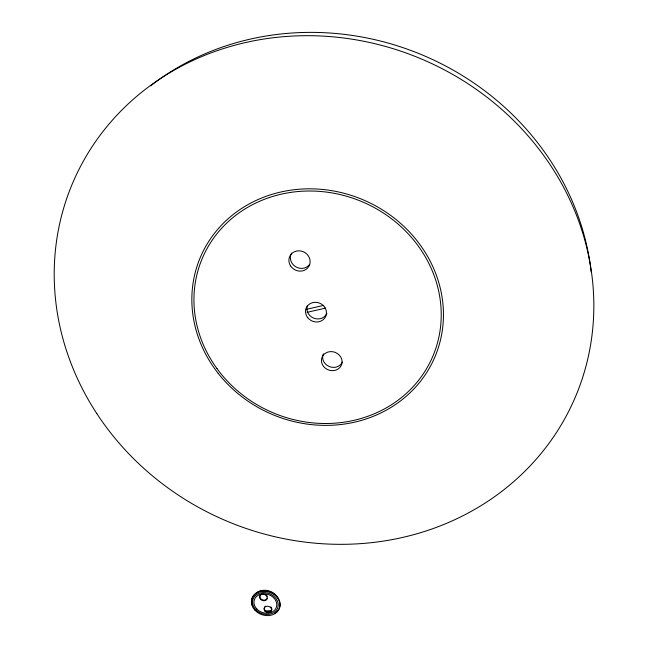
<?xml version="1.0" encoding="UTF-8"?>
<svg xmlns="http://www.w3.org/2000/svg" width="648" height="648" viewBox="0 0 648 648"><rect width="100%" height="100%" fill="white"/><g stroke="black" fill="none" stroke-linecap="round" stroke-linejoin="round"><path stroke-width="0.97" d="M306.164 309.404L323.749 305.378M307.111 312.32L325.669 308.092M150.628 85.844A268.993 247.56 23.3 0 1 422.966 55.258A268.993 247.56 23.3 0 1 591.154 271.966M342.395 362.119A10.384 9.364 19.8 0 1 329.006 366.436A10.384 9.364 19.8 0 1 323.384 353.784M309.671 264.425A10.716 9.939 27.9 0 1 295.529 266.66A10.716 9.939 27.9 0 1 291.527 253.085M326.892 313.438A10.546 9.647 23.1 0 1 313.859 318.2A10.546 9.647 23.1 0 1 307.241 305.888M271.156 611.68A13.049 10.643 19.2 0 1 267.802 612.093M256.122 593.333A13.049 10.643 19.2 0 1 277.935 598.201M271.553 610.238A11.599 9.461 19.2 0 1 265.421 610.708M270.726 606.86A3.872 3.143 19 0 1 270.67 611.461A3.872 3.143 19 0 1 265.218 610.667A3.872 3.143 19 0 1 265.631 606.123M252.323 605.167A14.54 11.842 19.2 0 1 259.767 591.284A14.54 11.842 19.2 0 1 277.927 597.699A14.54 11.842 19.2 0 1 274.938 613.146M267.324 598.169A3.888 3.167 19.3 0 1 261.282 599.206A3.888 3.167 19.3 0 1 261.816 593.892M265.712 594.435A3.888 3.167 19.3 0 1 266.028 594.67M266.992 595.747A3.888 3.167 19.3 0 1 267.268 596.322M96.844 413.643A273.173 250.703 23.2 0 0 563.663 420.674A273.173 250.703 23.2 0 0 311.558 35.713A273.173 250.703 23.2 0 0 96.844 413.643M323.555 366.428A10.449 9.404 19.8 0 0 341.302 365.359A10.449 9.404 19.8 0 0 330.399 351.621A10.449 9.404 19.8 0 0 323.555 366.428M290.523 265.842A10.789 9.987 27.8 0 0 308.902 266.279A10.789 9.987 27.8 0 0 299.101 250.808A10.789 9.987 27.8 0 0 290.523 265.842M307.711 317.658A10.611 9.696 23.1 0 0 325.685 316.443A10.611 9.696 23.1 0 0 314.555 302.324A10.611 9.696 23.1 0 0 307.711 317.658M255.668 609.566A13.09 10.66 19.2 0 0 277.522 608.351A13.09 10.66 19.2 0 0 262.918 592.572A13.09 10.66 19.2 0 0 255.668 609.566M256.746 608.909A11.64 9.477 19.2 0 0 276.17 607.816A11.64 9.477 19.2 0 0 263.185 593.795A11.64 9.477 19.2 0 0 256.746 608.909M265 611.234A3.872 3.143 19 0 0 271.463 610.861A3.872 3.143 19 0 0 267.13 606.212A3.872 3.143 19 0 0 265 611.234M254.899 610.173A14.548 11.85 19.2 0 0 279.183 608.837A14.548 11.85 19.2 0 0 262.966 591.292A14.548 11.85 19.2 0 0 254.899 610.173M260.577 599.327A3.888 3.175 19.3 0 0 267.057 598.938A3.888 3.175 19.3 0 0 262.707 594.257A3.888 3.175 19.3 0 0 260.577 599.327M218.222 373.402A127.413 116.535 23.1 0 0 434.103 358.79A127.413 116.535 23.1 0 0 300.599 189.127A127.413 116.535 23.1 0 0 218.222 373.402M217.023 368.671A125.234 114.534 23.1 0 0 430.159 362.054A125.234 114.534 23.1 0 0 305.556 191.079A125.234 114.534 23.1 0 0 217.023 368.671"/></g></svg>
